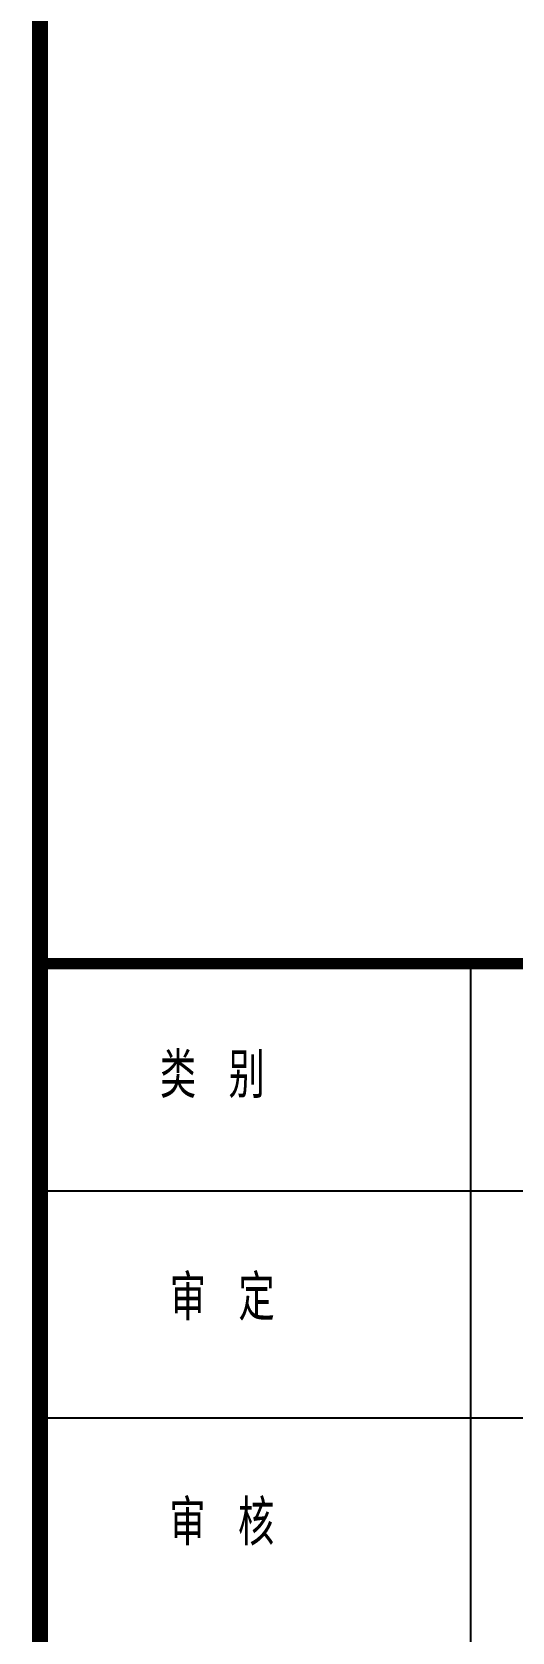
# Model space of a CAD drawing. Extents: x 33088 to 140010, y 13737 to 369010.
# Drawn here: x 114805 to 117132, y 105482 to 113235 of the extents above; entities that cross this region are included whole.
import ezdxf

# ---------------------------------------------------------------- set-up
doc = ezdxf.new("R2010")
doc.units = 0
doc.header["$LTSCALE"] = 1000
doc.header["$MEASUREMENT"] = 0
for name, color, linetype in [('PP-PM-TK', 7, 'CONTINUOUS'), ('PUB_TEXT', 7, 'CONTINUOUS'), ('PUB_TITLE', 4, 'CONTINUOUS')]:
    doc.layers.add(name, color=color, linetype=linetype)
doc.styles.add('TQ', font='txt.shx', dxfattribs={"width": 0.8, "bigfont": 'hztxt.shx'})

msp = doc.modelspace()

# ---------------------------------------------------------------- linework, layer by layer
at = {"layer": 'PP-PM-TK', "color": 4, "const_width": 77}
msp.add_lwpolyline([(114843.4, 143129.4), (114843.4, 83129.4)], dxfattribs=at)
at = {"layer": 'PUB_TITLE', "color": 4}
for p, q in [((116933.3, 101019.8), (116933.3, 108719.8)), ((114843.4, 107619.8), (120893.4, 107619.8)), ((114843.4, 106519.8), (120893.4, 106519.8))]:
    msp.add_line(p, q, dxfattribs=at)
at = {"layer": 'PUB_TITLE', "color": 4, "const_width": 55}
msp.add_lwpolyline([(114843.4, 108719.8), (120893.4, 108719.8)], dxfattribs=at)

# ---------------------------------------------------------------- texts
at = {"layer": 'PUB_TEXT', "color": 2, "char_height": 220, "width": 1847.813, "attachment_point": 1, "style": 'TQ'}
for s, insert in [('类 别', (115424.9, 108289.7)), ('审 定', (115472.9, 107211.3)), ('审 核', (115470.9, 106121))]:
    msp.add_mtext(s, dxfattribs=dict(at, insert=insert))

doc.saveas('drawing.dxf')
